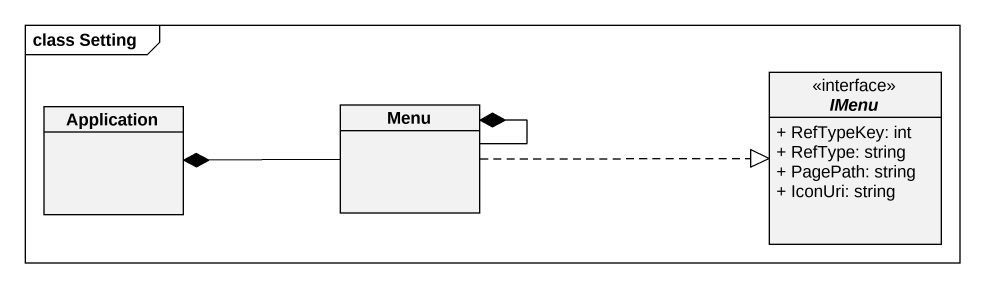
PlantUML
@startuml
mainframe class Setting
hide circle
hide empty members
skinparam classAttributeIconSize 0
interface IMenu {
  + RefTypeKey: int
  + RefType: string
  + PagePath: string
  + IconUri: string
}
class Application
class Menu
Menu .right.|> IMenu
Menu -left-* Application
Menu --* Menu
@enduml
